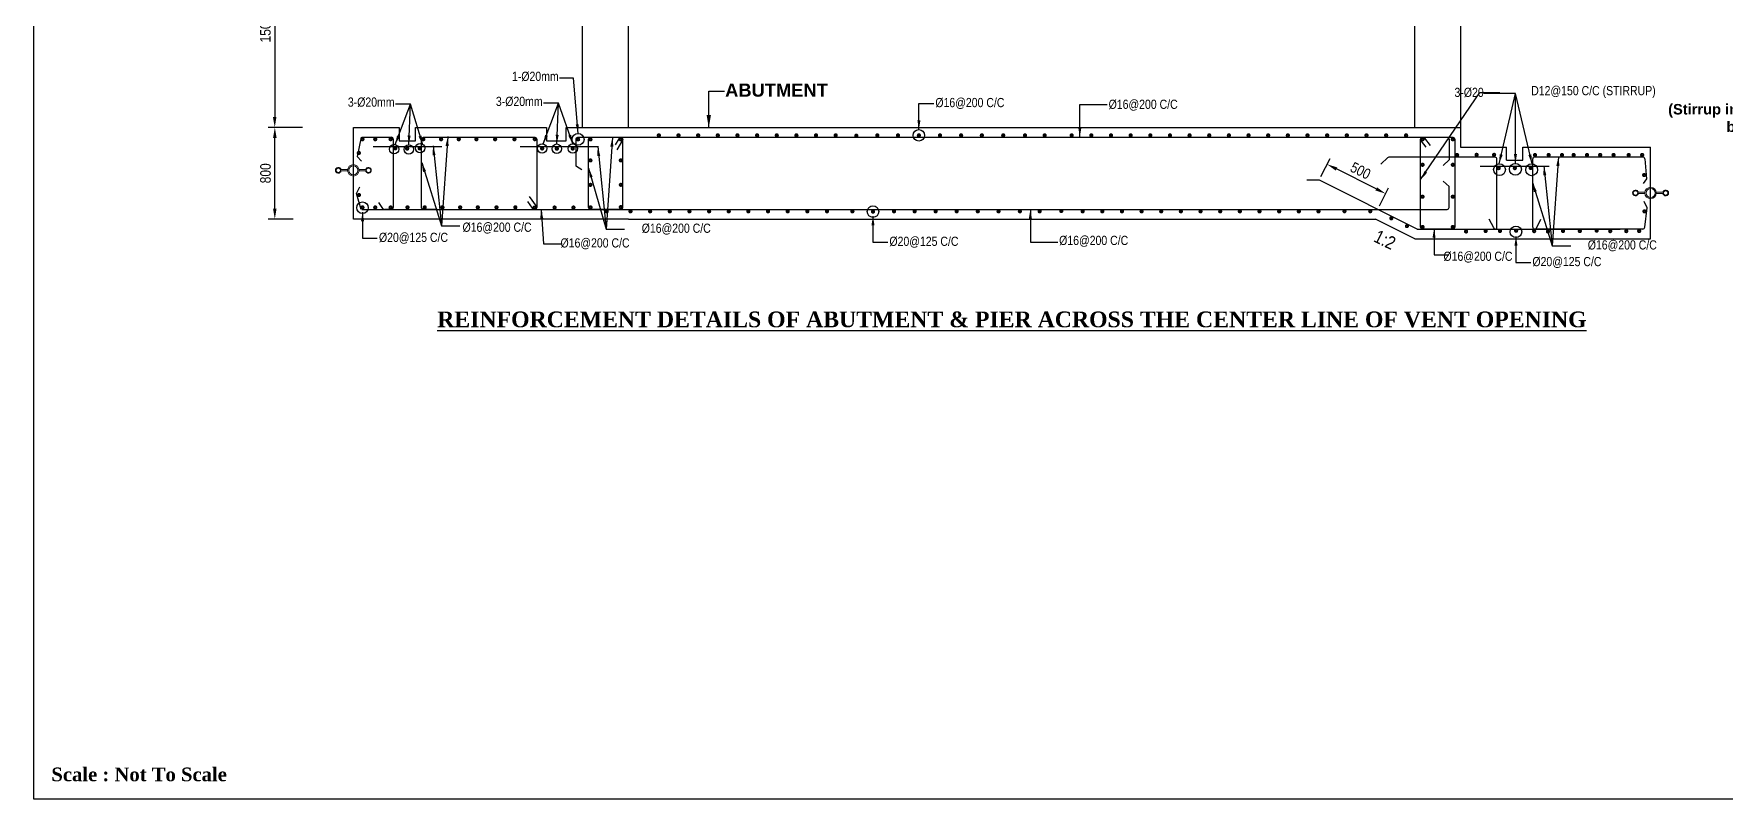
# Model space of a CAD drawing. Extents: x -119161 to 3778985, y -718511 to -30958.
# Drawn here: x 2917674 to 2930582, y -264665 to -258827 of the extents above; entities that cross this region are included whole.
import ezdxf

# ---------------------------------------------------------------- set-up
doc = ezdxf.new("R2010")
doc.units = 0
doc.header["$MEASUREMENT"] = 0
doc.layers.get('0').update_dxf_attribs({"linetype": 'CONTINUOUS'})
doc.layers.get('DEFPOINTS').update_dxf_attribs({"linetype": 'CONTINUOUS'})
doc.layers.add('Dim', color=7, linetype='CONTINUOUS', lineweight=9)
doc.layers.add('ROD', color=1, linetype='CONTINUOUS', lineweight=30)
for name, color, linetype in [('LINE', 7, 'CONTINUOUS'), ('Sid&HeadWall', 7, 'CONTINUOUS'), ('TEXT', 10, 'CONTINUOUS'), ('TXT', 7, 'CONTINUOUS')]:
    doc.layers.add(name, color=color, linetype=linetype)
doc.styles.add('ARIAL', font='ARIALN.TTF')
doc.styles.add('DIM', font='isocp3.shx')
doc.styles.get("Standard").update_dxf_attribs({"font": 'times.ttf', "height": 250})
doc.styles.add('style1', font='times.ttf')
doc.styles.add('text', font='ARIALN.TTF', dxfattribs={"height": 1.6})
doc.dimstyles.new('Dim_35', dxfattribs={"dimtxt": 70, "dimasz": 70, "dimexe": 35, "dimexo": 30, "dimgap": 40, "dimtad": 1, "dimdec": 0, "dimzin": 0, "dimdsep": 46, "dimtxsty": 'DIM', "dimcen": 0.09, "dimclrd": 5, "dimclre": 5, "dimclrt": 7, "dimadec": 0, "dimazin": 0, "dimtfac": 1, "dimtdec": 0, "dimtmove": 0, "dimatfit": 3, "dimfxl": 1, "dimtolj": 1, "dimtzin": 0, "dimarcsym": 0})
doc.dimstyles.new('dim_50', dxfattribs={"dimtxt": 100, "dimasz": 100, "dimexe": 50, "dimexo": 30, "dimgap": 30, "dimtad": 1, "dimdec": 0, "dimzin": 0, "dimdsep": 46, "dimtxsty": 'DIM', "dimcen": 0.09, "dimclrd": 5, "dimclre": 5, "dimclrt": 7, "dimadec": 0, "dimazin": 0, "dimtfac": 1, "dimtdec": 0, "dimtmove": 0, "dimatfit": 3, "dimfxl": 1, "dimtolj": 1, "dimtzin": 0, "dimarcsym": 1})
doc.dimstyles.get("Standard").update_dxf_attribs({"dimtxt": 75, "dimasz": 75, "dimexe": 60, "dimexo": 60, "dimgap": 100, "dimtad": 1, "dimdec": 0, "dimzin": 0, "dimdsep": 46, "dimtxsty": 'style1', "dimcen": 0.09, "dimclrd": 5, "dimclre": 5, "dimadec": 0, "dimazin": 0, "dimtfac": 1, "dimtdec": 0, "dimtofl": 0, "dimtmove": 0, "dimatfit": 3, "dimfxl": 1, "dimtolj": 1, "dimtzin": 0, "dimarcsym": 0})

# ---------------------------------------------------------------- blocks, each defined once
blk = doc.blocks.new('*D410')
at = {"layer": 'DEFPOINTS', "color": 0, "linetype": 'ByBlock', "lineweight": -2}
for p in [(2927484, -259942), (2927544, -259822), (2927930, -260166)]:
    blk.add_point(p, dxfattribs=at)
at = {"layer": 'Dim', "color": 5, "linetype": 'ByBlock', "lineweight": -2}
for p, q in [((2927497, -259915), (2927566, -259778)), ((2927919, -260010), (2927615, -259858)), ((2927944, -260139), (2928013, -260001))]:
    blk.add_line(p, q, dxfattribs=at)
for points in [[(2927621, -259846), (2927609, -259870), (2927544, -259822)], [(2927925, -259998), (2927913, -260022), (2927990, -260046)]]:
    blk.add_solid(points, dxfattribs=at)
at = {"layer": 'Dim', "color": 7, "linetype": 'ByBlock', "lineweight": -2, "insert": (2927799, -259871), "char_height": 80, "attachment_point": 5, "rotation": 333.42, "style": 'ARIAL'}
blk.add_mtext('\\A1;500', dxfattribs=at)
blk = doc.blocks.new('*D415')
at = {"layer": 'DEFPOINTS', "color": 0, "linetype": 'ByBlock', "lineweight": -2}
for p in [(2920092, -258041), (2919513, -259541), (2919693, -259541)]:
    blk.add_point(p, dxfattribs=at)
at = {"layer": 'Dim', "color": 5, "linetype": 'ByBlock', "lineweight": -2}
for p, q in [((2920062, -258041), (2919463, -258041)), ((2919513, -258121), (2919513, -259461)), ((2919663, -259541), (2919463, -259541))]:
    blk.add_line(p, q, dxfattribs=at)
for points in [[(2919499, -258121), (2919526, -258121), (2919513, -258041)], [(2919499, -259461), (2919526, -259461), (2919513, -259541)]]:
    blk.add_solid(points, dxfattribs=at)
at = {"layer": 'Dim', "color": 7, "linetype": 'ByBlock', "lineweight": -2, "insert": (2919442, -258791), "char_height": 80, "attachment_point": 5, "rotation": 90, "style": 'ARIAL'}
blk.add_mtext('\\A1;1500', dxfattribs=at)

msp = doc.modelspace()

# ---------------------------------------------------------------- linework, layer by layer
at = {"color": 0, "linetype": 'ByBlock', "lineweight": -2}
for points in [[(2920112.8, -259964.2), (2920112.8, -259540.7), (2920462.8, -259540.7), (2920462.8, -259642.1), (2920587.8, -259642.1), (2920587.8, -259540.7), (2921586.8, -259540.7), (2921586.8, -259642.1), (2921737, -259642.1), (2921737, -259540.7), (2921862, -259540.7)], [(2922213, -260240.7), (2922213, -260240.7), (2920112.8, -260240.8), (2920112.8, -259964.2)]]:
    msp.add_lwpolyline(points, dxfattribs=at)
at = {"layer": 'Dim', "color": 0, "linetype": 'ByBlock', "lineweight": -2}
for p, q in [((2919724.3, -259540.7), (2919463.5, -259540.7)), ((2919513.5, -260160.8), (2919513.5, -259620.7)), ((2919654.2, -260240.8), (2919463.5, -260240.8)), ((2922213, -260240.7), (2927912.7, -260240.7))]:
    msp.add_line(p, q, dxfattribs=at)
at = {"layer": 'Dim', "color": 0, "linetype": 'ByBlock', "lineweight": -2, "ltscale": 700}
for p, q in [((2921862, -259540.7), (2922212, -259540.7)), ((2928212.5, -259540.7), (2928562.5, -259540.7))]:
    msp.add_line(p, q, dxfattribs=at)
at = {"layer": 'Dim', "color": 0, "linetype": 'ByBlock', "lineweight": -2, "ltscale": 2}
for points in [[(2922212, -259540.7), (2922212, -255840.8)], [(2928211.5, -255840.8), (2928211.5, -259540.8)], [(2928561.5, -257890.7), (2928561.5, -259690.8)], [(2921861, -259540.7), (2921861.6, -258040.6)]]:
    msp.add_lwpolyline(points, dxfattribs=at)
at = {"layer": 'Dim', "color": 0, "linetype": 'ByBlock', "lineweight": -2}
for points in [[(2922213, -259540.7), (2928212.5, -259540.8)], [(2928912.5, -259790.8), (2929037.5, -259790.8)], [(2928212.5, -260390.7), (2927912.7, -260240.7)], [(2928212.5, -260390.8), (2930012.5, -260390.8)]]:
    msp.add_lwpolyline(points, dxfattribs=at)
at = {"layer": 'Dim', "color": 0, "linetype": 'ByBlock', "lineweight": -2, "ltscale": 700}
msp.add_lwpolyline([(2930012.5, -260390.8), (2930012.5, -259690.8)], dxfattribs=at)
at = {"layer": 'Dim', "lineweight": 18, "ltscale": 500}
for points in [[(2920019.8, -259862.9), (2920069.4, -259862.9)], [(2920019.8, -259862.9), (2920069.4, -259862.9)], [(2920019.8, -259862.9), (2920069.4, -259862.9)], [(2920019.8, -259862.9), (2920069.4, -259862.9)], [(2920019.8, -259872.7), (2920069.4, -259872.7)], [(2920019.8, -259872.7), (2920069.4, -259872.7)], [(2920019.8, -259872.7), (2920069.4, -259872.7)], [(2920019.8, -259872.7), (2920069.4, -259872.7)], [(2929919.5, -260035.9), (2929969.1, -260035.8)], [(2929919.5, -260035.9), (2929969.1, -260035.9)], [(2929919.5, -260035.9), (2929969.1, -260035.9)], [(2929919.5, -260035.9), (2929969.1, -260035.9)], [(2929919.5, -260045.7), (2929969.1, -260045.6)], [(2929919.5, -260045.7), (2929969.1, -260045.7)], [(2929919.5, -260045.7), (2929969.1, -260045.7)], [(2929919.5, -260045.7), (2929969.1, -260045.7)]]:
    msp.add_lwpolyline(points, dxfattribs=at)
at = {"layer": 'Dim', "lineweight": 18, "ltscale": 500, "elevation": 0}
for points in [[(2920156.5, -259862.9), (2920206.6, -259862.9)], [(2920156.5, -259862.9), (2920206.6, -259862.9)], [(2920156.5, -259862.9), (2920206.6, -259862.9)], [(2920156.5, -259862.9), (2920206.6, -259862.9)], [(2920156.5, -259872.7), (2920206.6, -259872.7)], [(2920156.5, -259872.7), (2920206.6, -259872.7)], [(2920156.5, -259872.7), (2920206.6, -259872.7)], [(2920156.5, -259872.7), (2920206.6, -259872.7)], [(2930056.2, -260035.8), (2930106.3, -260035.8)], [(2930056.2, -260035.9), (2930106.3, -260035.9)], [(2930056.2, -260035.9), (2930106.3, -260035.9)], [(2930056.2, -260035.9), (2930106.3, -260035.9)], [(2930056.2, -260045.6), (2930106.3, -260045.6)], [(2930056.2, -260045.7), (2930106.3, -260045.7)], [(2930056.2, -260045.7), (2930106.3, -260045.7)], [(2930056.2, -260045.7), (2930106.3, -260045.7)]]:
    msp.add_lwpolyline(points, dxfattribs=at)
at = {"layer": 'Dim', "color": 0, "linetype": 'ByBlock', "lineweight": -2}
for centre, radius in [((2924428.7, -259601.4), 43.9), ((2921827.8, -259632), 45.2), ((2928859.6, -259862.9), 45.2), ((2928981.1, -259860.1), 45.2), ((2929104.6, -259863.7), 45.2), ((2920182.9, -260153.2), 43.9), ((2924078.3, -260183.2), 43.9), ((2928985, -260337.8), 43.9)]:
    msp.add_circle(centre, radius, dxfattribs=at)
at = {"layer": 'Dim', "lineweight": 18, "ltscale": 500}
for centre, radius in [((2919997.8, -259867.8), 17.1), ((2919997.8, -259867.8), 17.1), ((2919997.8, -259867.8), 17.1), ((2919997.8, -259867.8), 17.1), ((2920112.8, -259867.8), 43.7), ((2920112.8, -259867.8), 43.7), ((2920112.8, -259867.8), 43.7), ((2920112.8, -259867.8), 43.7), ((2920112.8, -259867.8), 33.9), ((2920112.8, -259867.8), 33.9), ((2920112.8, -259867.8), 33.9), ((2920112.8, -259867.8), 33.9), ((2920227.9, -259867.8, 0), 17.1), ((2929897.6, -260040.8), 17.1), ((2929897.6, -260040.8), 17.1), ((2929897.6, -260040.8), 17.1), ((2929897.6, -260040.8), 17.1), ((2930012.5, -260040.8), 43.7), ((2930012.5, -260040.7), 43.7), ((2930012.5, -260040.8), 43.7), ((2930012.5, -260040.8), 43.7), ((2930012.5, -260040.8), 33.9), ((2930012.5, -260040.7), 33.9), ((2930012.5, -260040.8), 33.9), ((2930012.5, -260040.8), 33.9), ((2930127.6, -260040.8, 0), 17.1)]:
    msp.add_circle(centre, radius, dxfattribs=at)
for centre, start, end in [((2919997.8, -259867.8), 12.86098, 347.13902), ((2919997.8, -259867.8), 12.86098, 347.13902), ((2919997.8, -259867.8), 12.86098, 347.13902), ((2919997.8, -259867.8), 12.86098, 347.13902), ((2920228, -259867.8, 0), 192.86098, 167.13902), ((2920228, -259867.8, 0), 192.86098, 167.13902), ((2920228, -259867.8, 0), 192.86098, 167.13902), ((2920228, -259867.8, 0), 192.86098, 167.13902), ((2929897.6, -260040.8), 12.86098, 347.13902), ((2929897.6, -260040.8), 12.86098, 347.13902), ((2929897.6, -260040.8), 12.86098, 347.13902), ((2929897.6, -260040.8), 12.86098, 347.13902), ((2930127.8, -260040.8, 0), 192.86098, 167.13902), ((2930127.8, -260040.7, 0), 192.86098, 167.13902), ((2930127.8, -260040.8, 0), 192.86098, 167.13902), ((2930127.8, -260040.8, 0), 192.86098, 167.13902)]:
    msp.add_arc(centre, 22, start, end, dxfattribs=at)
at = {"layer": 'Dim', "color": 0, "linetype": 'ByBlock', "lineweight": -2}
for points in [[(2919500.2, -259620.7), (2919526.9, -259620.7), (2919513.5, -259540.7)], [(2919500.2, -260160.8), (2919526.9, -260160.8), (2919513.5, -260240.8)]]:
    msp.add_solid(points, dxfattribs=at)
at = {"layer": 'LINE', "color": 0, "linetype": 'ByBlock', "lineweight": -2}
for p, q in [((2920462.8, -259540.7), (2920462.8, -259642.1)), ((2920173.3, -259615.7), (2920140.7, -259761.6)), ((2920462.8, -259642.1), (2920587.8, -259642.1)), ((2920140.7, -259761.6), (2920175.5, -259797.6)), ((2929967.5, -259780.8), (2929981.7, -259933.4)), ((2929981.7, -259933.4), (2929954.7, -259969.3)), ((2920137.2, -260045.1), (2920162.8, -259995.2)), ((2920173.3, -260165.8), (2920137.2, -260045.1)), ((2929985.4, -260155.4), (2929962.2, -260106.1)), ((2929967.5, -260301.3), (2929985.4, -260155.4))]:
    msp.add_line(p, q, dxfattribs=at)
msp.add_lwpolyline([(2936188.5, -264664.7), (2917674.4, -264664.7), (2917674.4, -251572.6), (2936188.5, -251572.6)], close=True, dxfattribs=at)
msp.add_lwpolyline([(2928459.4, -259615.8), (2928459.4, -259615.8, -0.4142115), (2928474.4, -259630.8), (2928474.4, -259789), (2928428.5, -259830.5)], format="xyb", dxfattribs=at)
at = {"layer": 'LINE', "color": 0, "linetype": 'ByBlock', "lineweight": -2, "ltscale": 2}
for points in [[(2928562.5, -259690.8), (2928912.5, -259690.8)], [(2928912.5, -259790.8), (2928912.5, -259690.8)], [(2929037.5, -259690.8), (2930012.5, -259690.8)], [(2929037.5, -259790.8), (2929037.5, -259690.8)]]:
    msp.add_lwpolyline(points, dxfattribs=at)
at = {"layer": 'LINE', "color": 0, "linetype": 'ByBlock', "lineweight": -2}
for centre in [(2920423.7, -259707), (2920535.7, -259708.5), (2920622.1, -259699), (2921553.5, -259701.5), (2921665.5, -259703), (2921786.9, -259701.8)]:
    msp.add_circle(centre, 35.9, dxfattribs=at)
at = {"layer": 'ROD', "color": 0, "linetype": 'ByBlock', "lineweight": -2}
for p, q in [((2920177.8, -259615.7), (2920402.8, -259615.7)), ((2920417.8, -259630.7), (2920417.8, -260150.8)), ((2929112.5, -260301.3), (2929112.5, -259780.8)), ((2929127.5, -259765.8), (2929952.5, -259765.8)), ((2920338, -260159.3), (2920306.7, -260113.9)), ((2920402.8, -260165.8), (2920350.4, -260165.8)), ((2929952.5, -260316.3), (2929127.5, -260316.3))]:
    msp.add_line(p, q, dxfattribs=at)
at = {"layer": 'ROD', "color": 0, "linetype": 'ByBlock', "lineweight": -2, "const_width": 17.2}
for points in [[(2920189.3, -259633.4, 1), (2920175.3, -259628.7, 1)], [(2920286.8, -259633.1, 1), (2920272.8, -259628.4, 1)], [(2920404, -259632.8, 1), (2920389.9, -259628.1, 1)], [(2920426.3, -259697.7, 1), (2920440.3, -259702.4, 1)], [(2920516.3, -259700.1, 1), (2920530.3, -259704.8, 1)], [(2920612, -259698.5, 1), (2920626, -259703.2, 1)], [(2920639.9, -259633.2, -1), (2920654, -259628.5, -1)], [(2920775.4, -259633.2, -1), (2920789.4, -259628.5, -1)], [(2920910.4, -259633.2, -1), (2920924.4, -259628.5, -1)], [(2921045, -259633.2, -1), (2921059, -259628.5, -1)], [(2921187.8, -259633.2, -1), (2921201.9, -259628.5, -1)], [(2921335.4, -259633.2, -1), (2921349.4, -259628.5, -1)], [(2921490.4, -259632.8, -1), (2921504.5, -259628.1, -1)], [(2921546.5, -259699.2, 1), (2921560.5, -259703.9, 1)], [(2921658.5, -259700.7, 1), (2921672.6, -259705.4, 1)], [(2921793.9, -259699.5, -1), (2921779.9, -259704.2, -1)], [(2921834.8, -259629.7, -1), (2921820.8, -259634.3, -1)], [(2921915, -259629.8, 1), (2921929, -259634.5, 1)], [(2922161, -259629.8, -1), (2922147, -259634.5, -1)], [(2922451, -259599, -1), (2922437, -259603.7, -1)], [(2922587, -259599, 1), (2922601, -259603.7, 1)], [(2922737, -259599, 1), (2922751, -259603.7, 1)], [(2922887, -259599, 1), (2922901, -259603.7, 1)], [(2923037, -259599, 1), (2923051, -259603.7, 1)], [(2923187, -259599, 1), (2923201, -259603.7, 1)], [(2923337, -259599, 1), (2923351, -259603.7, 1)], [(2923487, -259599, 1), (2923501, -259603.7, 1)], [(2923637, -259599, 1), (2923651, -259603.7, 1)], [(2923801, -259599, -1), (2923787, -259603.7, -1)], [(2923958, -259601.4, -1), (2923944, -259606.1, -1)], [(2924118.7, -259599, -1), (2924104.7, -259603.7, -1)], [(2924275.7, -259599, -1), (2924261.7, -259603.7, -1)], [(2924435.7, -259599, -1), (2924421.7, -259603.7, -1)], [(2924596.7, -259599, -1), (2924582.7, -259603.7, -1)], [(2924757.7, -259599, -1), (2924743.7, -259603.7, -1)], [(2924916.2, -259599, -1), (2924902.2, -259603.7, -1)], [(2925079.2, -259599, -1), (2925065.2, -259603.7, -1)], [(2925245.3, -259599, -1), (2925231.3, -259603.7, -1)], [(2925395.3, -259599, -1), (2925381.3, -259603.7, -1)], [(2925601.3, -259599.1, -1), (2925587.3, -259603.8, -1)], [(2925737.3, -259599.1, 1), (2925751.3, -259603.8, 1)], [(2925887.3, -259599.1, 1), (2925901.3, -259603.8, 1)], [(2926037.3, -259599.1, 1), (2926051.3, -259603.8, 1)], [(2926187.3, -259599.1, 1), (2926201.3, -259603.8, 1)], [(2926351.3, -259599.1, -1), (2926337.3, -259603.8, -1)], [(2926501.3, -259599.1, -1), (2926487.3, -259603.8, -1)], [(2926651.3, -259599.1, -1), (2926637.3, -259603.8, -1)], [(2926801.3, -259599.1, -1), (2926787.3, -259603.8, -1)], [(2926937.3, -259599.1, 1), (2926951.3, -259603.8, 1)], [(2927087.3, -259599.1, 1), (2927101.3, -259603.8, 1)], [(2927237.3, -259599.1, 1), (2927251.3, -259603.8, 1)], [(2927401.3, -259599.1, -1), (2927387.3, -259603.8, -1)], [(2927551.3, -259599.1, -1), (2927537.3, -259603.8, -1)], [(2927701.3, -259599.1, -1), (2927687.3, -259603.8, -1)], [(2927851.3, -259599.1, -1), (2927837.3, -259603.8, -1)], [(2928001.3, -259599.1, -1), (2927987.3, -259603.8, -1)], [(2928153.6, -259599.1, -1), (2928139.6, -259603.8, -1)], [(2928279, -259633.4, 1), (2928265, -259628.7, 1)], [(2928496.1, -259633.4, -1), (2928510.1, -259628.7, -1)], [(2920161.5, -259738, 1), (2920147.5, -259733.3, 1)], [(2921915, -259790, 1), (2921929, -259794.7, 1)], [(2922161, -259790, -1), (2922147, -259794.7, -1)], [(2928279, -259823.6, -1), (2928265, -259828.3, -1)], [(2928496.1, -259823.6, 1), (2928510.1, -259828.3, 1)], [(2928528.7, -259749, 1), (2928542.7, -259753.7, 1)], [(2928677.8, -259747.9, 1), (2928691.8, -259752.6, 1)], [(2928811, -259747.9, 1), (2928825, -259752.6, 1)], [(2929137.1, -259753.4, 1), (2929123.1, -259748.8, 1)], [(2929241.1, -259748.6, -1), (2929227.1, -259753.3, -1)], [(2929329.5, -259753.4, -1), (2929343.5, -259748.8, -1)], [(2929432, -259748.6, -1), (2929418, -259753.3, -1)], [(2929520.3, -259753.4, -1), (2929534.4, -259748.8, -1)], [(2929634.5, -259748.6, -1), (2929620.5, -259753.3, -1)], [(2929722.9, -259753.4, -1), (2929736.9, -259748.8, -1)], [(2929852.6, -259748.6, -1), (2929838.6, -259753.3, -1)], [(2929941, -259753.4, -1), (2929955, -259748.8, -1)], [(2928846.2, -259848.9, 1), (2928860.2, -259853.6, 1)], [(2928969.5, -259848.9, 1), (2928983.5, -259853.6, 1)], [(2929104.1, -259847.7, -1), (2929090.1, -259852.4, -1)], [(2929956.2, -259906.3, -1), (2929970.2, -259901.6, -1)], [(2920162.8, -260058.6, 1), (2920148.8, -260053.9, 1)], [(2921915, -259976.5, 1), (2921929, -259981.2, 1)], [(2922161, -259976.5, -1), (2922147, -259981.2, -1)], [(2928279, -260066.9, -1), (2928265, -260071.6, -1)], [(2928496.1, -260066.9, 1), (2928510.1, -260071.6, 1)], [(2920189.3, -260148.5, -1), (2920175.3, -260153.2, -1)], [(2920286.8, -260148.8, -1), (2920272.8, -260153.5, -1)], [(2920404, -260149.1, -1), (2920389.9, -260153.7, -1)], [(2920519.1, -260152.9, -1), (2920533.1, -260148.2, -1)], [(2920650.5, -260152.9, -1), (2920664.5, -260148.2, -1)], [(2920785.9, -260152.9, -1), (2920799.9, -260148.2, -1)], [(2920920.9, -260152.9, -1), (2920935, -260148.2, -1)], [(2921055.5, -260152.9, -1), (2921069.5, -260148.2, -1)], [(2921198.4, -260152.9, -1), (2921212.4, -260148.2, -1)], [(2921342.3, -260152.9, -1), (2921356.4, -260148.2, -1)], [(2921489, -260154.8, -1), (2921503, -260150.1, -1)], [(2921641.4, -260154.3, -1), (2921655.5, -260149.6, -1)], [(2921785.4, -260154.3, -1), (2921799.4, -260149.6, -1)], [(2921915.8, -260148.3, 1), (2921929.9, -260153, 1)], [(2922053.3, -260178.6, -1), (2922039.3, -260183.3, -1)], [(2922161, -260146.4, -1), (2922147, -260151.1, -1)], [(2922234.6, -260178.6, -1), (2922220.6, -260183.3, -1)], [(2922370.6, -260178.6, 1), (2922384.6, -260183.3, 1)], [(2922520.6, -260178.6, 1), (2922534.6, -260183.3, 1)], [(2922684.6, -260178.6, -1), (2922670.6, -260183.3, -1)], [(2922834.6, -260178.6, -1), (2922820.6, -260183.3, -1)], [(2922984.6, -260178.6, -1), (2922970.6, -260183.3, -1)], [(2923120.6, -260178.6, 1), (2923134.6, -260183.3, 1)], [(2923270.6, -260178.6, 1), (2923284.6, -260183.3, 1)], [(2923420.6, -260178.6, 1), (2923434.6, -260183.3, 1)], [(2923570.6, -260178.6, 1), (2923584.6, -260183.3, 1)], [(2923734.6, -260178.6, -1), (2923720.6, -260183.3, -1)], [(2923928.3, -260178.6, -1), (2923914.3, -260183.3, -1)], [(2924085.3, -260180.9, -1), (2924071.3, -260185.6, -1)], [(2924246, -260178.6, -1), (2924232, -260183.3, -1)], [(2924403, -260178.6, -1), (2924389, -260183.3, -1)], [(2924563, -260178.6, -1), (2924549, -260183.3, -1)], [(2924724, -260178.6, -1), (2924710, -260183.3, -1)], [(2924885, -260178.6, -1), (2924871, -260183.3, -1)], [(2925043.5, -260178.6, -1), (2925029.5, -260183.3, -1)], [(2925206.5, -260178.6, -1), (2925192.5, -260183.3, -1)], [(2925342.9, -260178.6, 1), (2925356.9, -260183.3, 1)], [(2925508.3, -260176.1, 1), (2925522.3, -260180.8, 1)], [(2925671, -260178.6, 1), (2925685, -260183.3, 1)], [(2925835, -260178.6, -1), (2925821, -260183.3, -1)], [(2925985, -260178.6, -1), (2925971, -260183.3, -1)], [(2926135, -260178.6, -1), (2926121, -260183.3, -1)], [(2926271, -260178.6, 1), (2926285, -260183.3, 1)], [(2926421, -260178.6, 1), (2926435, -260183.3, 1)], [(2926585, -260178.6, -1), (2926571, -260183.3, -1)], [(2926721, -260178.6, 1), (2926735, -260183.3, 1)], [(2926871, -260178.6, 1), (2926885, -260183.3, 1)], [(2927035, -260178.6, -1), (2927021, -260183.3, -1)], [(2927185, -260178.6, -1), (2927171, -260183.3, -1)], [(2927321, -260178.6, 1), (2927335, -260183.3, 1)], [(2927471, -260178.6, 1), (2927485, -260183.3, 1)], [(2927669.4, -260177.5, 1), (2927683.4, -260182.2, 1)], [(2927866, -260178, 1), (2927880, -260182.7, 1)], [(2929958.7, -260183.4, -1), (2929972.7, -260178.8, -1)], [(2928026.9, -260231.4, 1), (2928040.9, -260236.1, 1)], [(2928146.1, -260291, 1), (2928160.1, -260295.7, 1)], [(2928279, -260298.1, -1), (2928265, -260302.8, -1)], [(2928496.1, -260298.1, 1), (2928510.1, -260302.8, 1)], [(2928597.1, -260332.1, 1), (2928611.1, -260336.8, 1)], [(2928746.2, -260328.6, 1), (2928760.2, -260333.3, 1)], [(2928856.1, -260328.9, 1), (2928870.1, -260333.6, 1)], [(2928993.2, -260326.3, -1), (2928979.2, -260331, -1)], [(2929130.8, -260329.5, -1), (2929116.8, -260334.2, -1)], [(2929222.3, -260332.1, 1), (2929236.4, -260336.8, 1)], [(2929337.5, -260328.6, 1), (2929351.5, -260333.3, 1)], [(2929465.4, -260328.9, 1), (2929479.4, -260333.6, 1)], [(2929607.9, -260326.3, -1), (2929593.9, -260331, -1)], [(2929711.6, -260329.5, -1), (2929697.6, -260334.2, -1)], [(2929833.9, -260329.5, -1), (2929819.9, -260334.2, -1)], [(2929918.1, -260329, 1), (2929932.1, -260333.7, 1)]]:
    msp.add_lwpolyline(points, format="xyb", close=True, dxfattribs=at)
at = {"layer": 'ROD', "color": 0, "linetype": 'ByBlock', "lineweight": -2}
for points in [[(2920262.8, -259687.1), (2920787.8, -259687.1)], [(2921386.8, -259687.1), (2921983, -259687.1)], [(2928712.5, -259835.8), (2929238.4, -259835.8)], [(2920177.8, -260165.8), (2928459.4, -260165.7)], [(2928230.3, -260315.8), (2929779.5, -260316.3)], [(2928829, -260315.8), (2928837.5, -260315.8)], [(2929920.9, -260317.4), (2929921, -260317.4)]]:
    msp.add_lwpolyline(points, dxfattribs=at)
for points in [[(2920753.6, -260165.8), (2920647.8, -260165.8, -0.4142136), (2920632.8, -260150.8), (2920632.8, -259630.7, -0.4142148), (2920647.8, -259615.7), (2921496.8, -259615.7, -0.4142123), (2921511.8, -259630.7), (2921512.8, -260150.8, -0.4142136), (2921497.8, -260165.8), (2921492.9, -260165.8, -0.2825526), (2921479.5, -260157.6), (2921444.6, -260105.4)], [(2921857.5, -259863.2), (2921816.9, -259840.2, -0.2106967), (2921812, -259829.1), (2921812, -259630.7, -0.4142136), (2921827, -259615.7), (2928459.4, -259615.8)], [(2922155.7, -259616.6), (2922155.7, -259616.6, 0.2948364), (2922138.4, -259626.8), (2922111.4, -259674.2)], [(2922155, -259616.6, -0.4418179), (2922168, -259638), (2922122.4, -259712.9)], [(2928257.5, -259630.8, 0.2825526), (2928262.4, -259645.7), (2928297.8, -259691.4)], [(2928272.5, -259615.8, -0.2825526), (2928285.9, -259624), (2928330.5, -259678.4)], [(2927954.9, -259820.6), (2928008.2, -259769.9, -0.1924208), (2928018.5, -259765.8), (2928822.5, -259765.8, -0.4142136), (2928837.5, -259780.8), (2928837.5, -260315.8)], [(2928230.3, -260315.8), (2927486.8, -259943.8, 0.1164999), (2927480.1, -259942.2), (2927390.1, -259942.2)], [(2921512.8, -260150.8), (2921512.8, -260150.8, 0.2466961), (2921509.6, -260142.5), (2921458, -260068.9)], [(2928459.4, -260165.7), (2928459.4, -260165.7, 0.4142115), (2928474.4, -260150.7), (2928474.4, -259992.5), (2928428.5, -259951)], [(2928829, -260315.8, -0.2825526), (2928815.6, -260307.5), (2928781.7, -260240.8)], [(2929127.5, -260316.3, 0.2825526), (2929140.9, -260308.1), (2929174.8, -260240.8)]]:
    msp.add_lwpolyline(points, format="xyb", dxfattribs=at)
for points in [[(2921923, -259615.7), (2922153, -259615.7, -0.4142136), (2922168, -259630.7), (2922168, -260150.7, -0.4142136), (2922153, -260165.7), (2921923, -260165.7, -0.4142136), (2921908, -260150.7), (2921908, -259630.7, -0.4142136)], [(2928272.5, -259615.8), (2928502.5, -259615.8, -0.4142136), (2928517.5, -259630.8), (2928517.5, -260300.8, -0.4142136), (2928502.5, -260315.8), (2928272.5, -260315.8, -0.4142136), (2928257.5, -260300.8), (2928257.5, -259630.8, -0.4142136)]]:
    msp.add_lwpolyline(points, format="xyb", close=True, dxfattribs=at)
for centre, radius, start, end in [((2920402.8, -259630.7), 15, 0.00179, 90), ((2929127.5, -259780.8), 15, 90, 180), ((2929952.5, -259780.8), 15, 0, 90), ((2920350.4, -260150.8), 15, 214.62412, 270.00167), ((2920402.8, -260150.8), 15, 270.00167, 0.0018), ((2929127.5, -260301.3), 15, 180, 270), ((2929920.9, -260297.4), 20, 270, 270.2477), ((2929952.5, -260301.3), 15, 270, 0)]:
    msp.add_arc(centre, radius, start, end, dxfattribs=at)
at = {"layer": 'Sid&HeadWall', "color": 0, "linetype": 'ByBlock', "lineweight": -2}
msp.add_line((2920462.8, -259642.1), (2920587.8, -259642.1), dxfattribs=at)

# ---------------------------------------------------------------- texts
at = {"layer": 'Dim', "color": 0, "linetype": 'ByBlock', "lineweight": -2, "insert": (2919442.7, -259890.8), "char_height": 80, "attachment_point": 5, "rotation": 90, "style": 'ARIAL'}
msp.add_mtext('\\A1;800', dxfattribs=at)
at = {"layer": 'TEXT', "color": 0, "linetype": 'ByBlock', "lineweight": -2, "ltscale": 1000, "style": 'ARIAL'}
msp.add_text('1:2', height=100, rotation=333.90926, dxfattribs=at).set_placement((2927891.6, -260407.7))
at = {"layer": 'TEXT', "color": 0, "linetype": 'ByBlock', "lineweight": -2}
for s, insert, char_height, width, attachment_point, style in [('{\\fArial|b1|i0|c0|p34;\\C7;ABUTMENT}', (2922950, -259257), 100, 1116.006, 4, 'text'), ('{\\fTimes New Roman|b1|i0|c0|p18;Scale : Not To Scale}', (2917808.4, -264423.6), 104.329, 1934.121, 1, 'ARIAL')]:
    msp.add_mtext(s, dxfattribs=dict(at, insert=insert, char_height=char_height, width=width, attachment_point=attachment_point, style=style))
at = {"layer": 'TXT', "color": 0, "linetype": 'ByBlock', "lineweight": -2, "char_height": 70, "style": 'ARIAL'}
for s, insert, attachment_point in [('1-%%C20mm', (2921679.7, -259152.4), 6), ('%%C16@200 C/C', (2924554.2, -259358.1), 4), ('%%C16@200 C/C', (2921473.1, -260308.8), 6), ('%%C16@200 C/C', (2922840.3, -260316.6), 6), ('%%C20@125 C/C', (2920308.2, -260386.4), 4), ('%%C16@200 C/C', (2922220.8, -260428.6), 6), ('%%C20@125 C/C', (2924203.6, -260416.4), 4), ('%%C16@200 C/C', (2930060, -260443.9), 6), ('%%C16@200 C/C', (2928958.7, -260530.4), 6), ('%%C20@125 C/C', (2929110.3, -260571.1), 4)]:
    msp.add_mtext(s, dxfattribs=dict(at, insert=insert, attachment_point=attachment_point))
for s, insert, width, attachment_point in [('3-%%C20', (2928738.8, -259274.7), 303.024, 6), ('D12@150 C/C (STIRRUP)', (2930051.3, -259270.7), 1203.013, 6), ('3-%%C20mm', (2920427.3, -259349), 577.161, 6), ('3-%%C20mm', (2921557.1, -259343.5), 577.161, 6), ('%%C16@200 C/C', (2925876.5, -259371.3), 797.348, 4), ('\\A1;{\\fArial|b1|i0|c0|p34;\\H1.1429x;(Stirrup in bet\\H0.7x;\\Sn^ ;\\H1.4286x; horizontal\\P bar of Abutment)}', (2931491.6, -259467.2), 2625.625, 6), ('%%C16@200 C/C', (2925499, -260409.7), 797.348, 4)]:
    msp.add_mtext(s, dxfattribs=dict(at, insert=insert, width=width, attachment_point=attachment_point))
at = {"layer": 'TXT', "color": 0, "linetype": 'ByBlock', "lineweight": -2, "insert": (2925138.5, -261083.8), "char_height": 64, "width": 10505.673, "attachment_point": 5}
msp.add_mtext('{\\fTimes New Roman|b1|i0|c0|p18;\\H1.875x;\\L\\C6;REINFORCEMENT DETAILS OF ABUTMENT & PIER ACROSS THE CENTER LINE OF VENT OPENING\\P\\fArial|b1|i0|c0|p34;\\H0.6222x;\\l\\C7; }', dxfattribs=at)

# ---------------------------------------------------------------- dimensions: what is measured, and where the dimension line sits
at = {"layer": 'Dim', "color": 0, "linetype": 'ByBlock', "lineweight": -2}
dim = msp.add_linear_dim(base=(2919512.5, -259540.7), p1=(2920092.1, -258040.7), p2=(2919693, -259540.7), angle=90, dimstyle='dim_50', override={"dimtxt": 80, "dimasz": 80, "dimtxsty": 'ARIAL'}, dxfattribs=at)
dim.commit()
dim.dimension.update_dxf_attribs({"geometry": '*D415', "text_midpoint": (2919441.7, -258790.7)})
dim = msp.add_aligned_dim(p1=(2927930.4, -260165.7), p2=(2927483.6, -259942.2), distance=-134.1, dimstyle='dim_50', override={"dimtxt": 80, "dimasz": 80, "dimtxsty": 'ARIAL'}, dxfattribs=at)
dim.commit()
dim.dimension.update_dxf_attribs({"geometry": '*D410', "text_midpoint": (2927798.7, -259870.7)})

# ---------------------------------------------------------------- leaders
for points, dimstyle in [([(2921827.8, -259586.8), (2921791.6, -259165.6), (2921685.6, -259165.6)], 'Dim_35'), ([(2922825.2, -259546.1), (2922825.3, -259265.2), (2922946.1, -259265.2)], 'dim_50'), ([(2920432.2, -259672.1), (2920548.6, -259362.2), (2920433.2, -259362.2)], 'Dim_35'), ([(2920535.7, -259672.6), (2920548.6, -259362.2)], 'Dim_35'), ([(2920641.8, -259674.1), (2920548.6, -259362.2)], 'Dim_35'), ([(2921562, -259666.7), (2921678.4, -259356.7), (2921563, -259356.7)], 'Dim_35'), ([(2921665.5, -259667.1), (2921678.4, -259356.7)], 'Dim_35'), ([(2921786.9, -259666), (2921678.4, -259356.7)], 'Dim_35'), ([(2925656.8, -259615.3), (2925656.8, -259365.4), (2925865.5, -259365.4)], 'Dim_35'), ([(2925279.3, -260165.7), (2925279.3, -260415.6), (2925488, -260415.6)], 'Dim_35')]:
    msp.add_leader(points, dimstyle=dimstyle, dxfattribs=at)
for points in [[(2928257.5, -259939), (2928710.5, -259274.5), (2928861.3, -259274.5)], [(2928981.1, -259814.9), (2928980.8, -259281.4), (2928738.8, -259281.4)], [(2928856, -259817.9), (2928980.8, -259281.4)], [(2929107.8, -259818.6), (2928980.8, -259281.4), (2928901.3, -259281.4)], [(2920721, -259681.4), (2920785.3, -260290.8)], [(2920833.6, -259610.3), (2920785.3, -260290.8), (2920926.3, -260290.8)], [(2921977.8, -259687.1), (2922042, -260316.6)], [(2922090.4, -259615.7), (2922042, -260316.6), (2922183.1, -260316.6)], [(2920634.3, -259808.7), (2920785.3, -260290.8)], [(2929310, -259763.4), (2929261.7, -260443.9), (2929402.7, -260443.9)], [(2921908, -259851), (2922042, -260316.6)], [(2929197.4, -259834.5), (2929261.7, -260443.9)], [(2929110.7, -259961.9), (2929261.7, -260443.9)], [(2921545.4, -260165.8), (2921564.4, -260429.9), (2921705.5, -260429.9)]]:
    msp.add_leader(points, dimstyle='Standard', override={"dimtxt": 96, "dimasz": 72}, dxfattribs=at)
at = {"layer": 'Dim', "color": 0, "linetype": 'ByBlock', "lineweight": -2, "ltscale": 500}
for points in [[(2924428.8, -259557.4), (2924428.8, -259358.1), (2924541.7, -259358.1)], [(2920182.9, -260187.1), (2920182.9, -260386.4), (2920295.7, -260386.4)], [(2924078.3, -260217.1), (2924078.3, -260416.4), (2924191.1, -260416.4)], [(2928359.9, -260312.3), (2928359.9, -260511.6), (2928472.8, -260511.6)], [(2928985, -260371.8), (2928985, -260571.1), (2929097.8, -260571.1)]]:
    msp.add_leader(points, dimstyle='Dim_35', dxfattribs=at)

doc.saveas('drawing.dxf')
